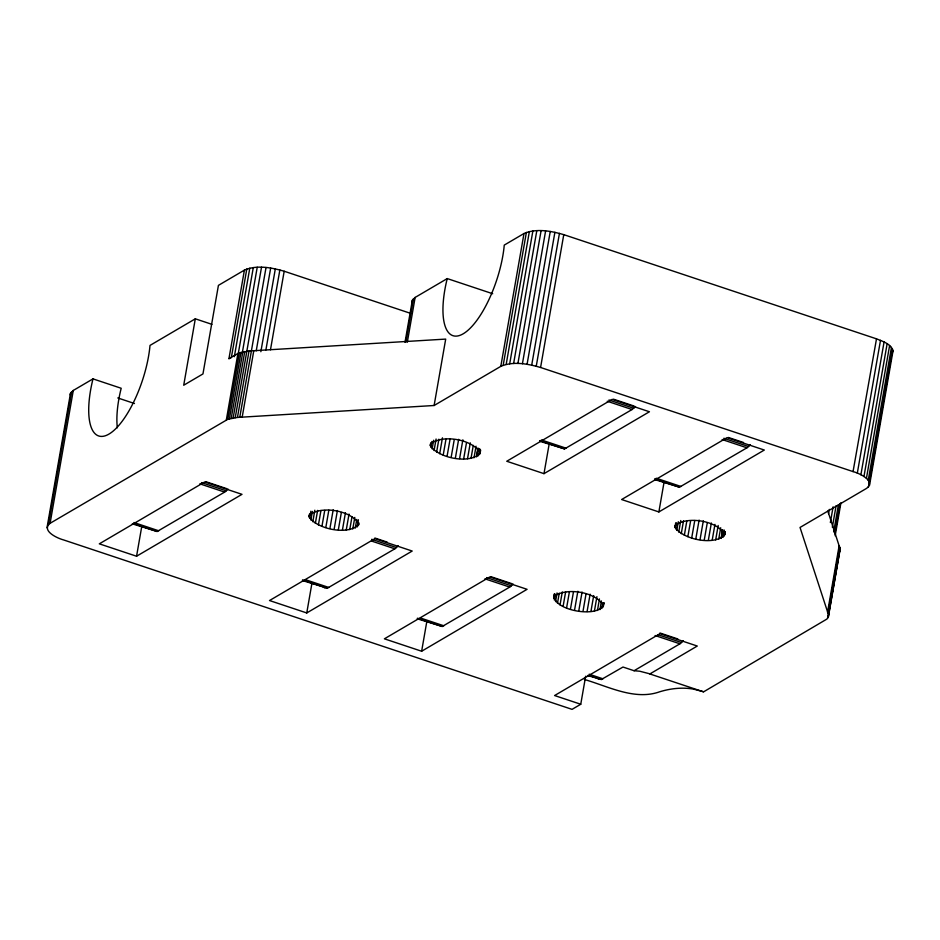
<?xml version="1.0" encoding="UTF-8"?>
<svg xmlns="http://www.w3.org/2000/svg" width="940" height="940" viewBox="0 0 940 940"><rect width="100%" height="100%" fill="white"/><g stroke="black" fill="none" stroke-linecap="round" stroke-linejoin="round"><path stroke-width="1.41" d="M584.445 679.502C607.945 686.247 634.664 700.758 659.727 691.769A444.785 161.022 -71.6 0 1 693.497 689.126L703.696 691.781L826.989 619.014L828.457 616.358L828.399 614.396L800.034 527.457L866.727 488.283C875.916 480.74 859.289 473.243 853.05 471.598L540.582 367.481C527.88 363.839 513.393 360.972 500.809 366.353L434.115 405.504L237.444 417.43L227.797 419.299L50.09 523.298C40.949 530.736 57.281 538.256 63.497 539.901L572.061 709.359L580.755 704.248L585.644 676.236M828.457 616.358L840.137 548.925L827.846 511.09M309.06 516.8L309.201 515.273C320.916 505.25 351.783 510.373 358.869 524.226C349.081 535.929 316.651 529.208 309.06 516.8L309.565 513.91M430.309 445.607L430.461 444.079C442.164 434.057 473.031 439.18 480.129 453.033C470.341 464.736 437.899 458.015 430.309 445.607L430.814 442.716M604.032 602.869C602.164 619.707 549.83 610.648 554.377 593.904M674.967 527.129L675.12 525.601C686.823 515.578 717.69 520.701 724.787 534.554C714.999 546.258 682.558 539.537 674.967 527.129L675.731 522.793M477.884 448.204L476.533 456.899L478.037 448.239M722.543 529.725L721.192 538.42L722.707 529.761M47 527.787L70.5 393.296L73.273 390.464L93.001 378.879L121.19 388.267L120.402 391.545A66.153 23.947 -71.6 0 0 117.336 427.794M48.351 524.626L71.534 391.792M50.09 523.298L73.273 390.464M136.559 556.233L241.991 494.334L204.755 481.926L99.323 543.837L136.559 556.233L141.599 527.364M211.947 324.347L195.309 318.813L183.723 385.224L202.958 373.932L218.421 285.372L244.412 270.109C256.996 264.728 271.495 267.595 284.186 271.237L410.745 313.408M246.797 269.005L231.346 357.564L228.949 358.669L244.412 270.109M234.33 356.707L249.782 268.159M226.34 419.898L237.926 353.487L239.383 352.888L249.03 351.008L445.701 339.093L434.115 405.504M238.337 353.264L253.295 267.559M227.797 419.299L239.383 352.888M229.43 418.782L241.016 352.359M242.273 352.958L257.231 267.254M231.216 418.323L242.814 351.901M233.155 417.947L244.753 351.525M235.235 417.642L261.52 267.23M237.444 417.43L249.03 351.008M239.759 417.289L266.032 267.5M242.167 417.243L253.765 350.82M256.221 350.902L270.673 268.053M260.862 351.713L275.326 268.875M265.903 349.927L279.862 269.945M270.473 349.786L284.186 271.237M309.624 518.41L310.882 511.196M310.893 520.09L312.397 511.419M312.82 521.759L314.829 510.209M315.358 523.38L317.626 510.385M318.425 524.908L320.951 510.467M306.757 612.951L412.19 551.04L374.954 538.632L269.522 600.543L306.757 612.951L312.045 582.624M321.95 526.306L324.723 510.42M325.816 527.516L328.836 510.185M329.916 528.515L333.195 509.75M334.135 529.279L337.401 510.514M338.341 529.772L341.361 512.453M342.43 529.995L345.45 512.664M346.261 529.925L349.034 514.051M349.751 529.584L352.018 516.589M352.782 528.962L354.803 517.411M355.273 528.092L356.789 519.432M357.153 526.988L358.41 519.773M358.363 525.683L358.869 522.804M404.987 342.348L412.355 300.26L415.128 297.44L447.252 278.581L492.701 293.726M405.833 342.078L413.389 298.755M407.314 342.195L415.128 297.44M430.873 447.217L431.883 441.447M432.142 448.897L433.657 440.226M434.069 450.565L436.089 439.015M436.606 452.187L438.874 439.191M439.685 453.714L442.458 437.829M443.198 455.113L445.971 439.227M447.064 456.323L450.096 438.992M451.165 457.322L454.185 440.002M421.637 651.232L527.07 589.321L489.846 576.913L384.401 638.824L421.637 651.232L426.924 620.905M455.383 458.086L458.661 439.309M459.589 458.579L462.868 439.814M463.679 458.802L466.452 442.916M467.521 458.732L470.294 442.858M471.011 458.391L473.278 445.396M474.042 457.768L476.039 446.218M478.401 455.794L479.67 448.58M479.612 454.49L480.375 450.166M480.129 453.033L480.634 450.143M500.809 366.353L523.991 233.52C536.576 228.138 551.063 231.005 563.765 234.648L876.503 338.846C882.601 341.361 891.132 343.781 893 350.973L869.5 485.451M503.194 365.249L526.377 232.415M506.178 364.391L529.361 231.557M509.691 363.804L532.874 230.97M513.628 363.498L536.811 230.664M517.917 363.474L541.099 230.641M522.428 363.745L545.611 230.911M527.07 364.297L550.253 231.463M531.711 365.12L554.894 232.286M536.258 366.189L559.441 233.355M540.582 367.481L563.765 234.648M543.99 473.654L649.423 411.755L612.187 399.347L506.754 461.258L543.99 473.654L549.03 444.785M553.719 598.322L554.471 593.986M554.283 599.943L555.293 594.162M555.552 601.612L557.056 592.94M557.479 603.28L559.241 593.175M560.017 604.902L562.285 591.906M563.095 606.429L565.61 591.989M566.609 607.827L569.381 591.942M570.474 609.038L573.494 591.718M574.575 610.036L577.853 591.272M578.793 610.8L582.072 592.036M583 611.294L586.019 593.974M587.089 611.517L590.109 594.186M590.931 611.458L593.704 595.572M594.409 611.106L596.935 596.665M597.452 610.483L599.462 598.933M599.943 609.614L601.447 600.954M601.811 608.509L602.822 602.74M603.057 607.123L603.809 602.787M658.87 511.936L764.302 450.037L727.078 437.629L621.634 499.528L658.87 511.936L664.157 481.621M675.531 528.75L676.542 522.969M676.8 530.418L678.316 521.747M678.727 532.087L680.748 520.537M681.265 533.709L683.533 520.713M684.343 535.236L686.858 520.795M687.857 536.634L690.63 520.748M691.723 537.845L694.754 520.525M695.823 538.843L699.102 520.079M700.042 539.607L703.32 520.842M704.248 540.101L707.28 522.781M708.337 540.324L711.357 522.993M712.179 540.265L714.952 524.379M715.669 539.913L718.184 525.472M718.701 539.29L720.698 527.751M723.072 537.316L724.329 530.101M724.282 536.023L725.034 531.688M724.787 534.554L725.292 531.664M828.551 513.675L829.292 509.386M830.361 522.558L833.11 506.848M832.346 527.234L836.083 505.814M833.674 531.934L838.409 504.804M834.814 533.767L840.055 503.77M835.167 535.753L840.959 502.677M827.517 612.328L839.115 545.87M828.058 613.374L839.667 546.904M827.682 618.168L828.187 615.277M828.399 614.396L840.008 547.926M828.175 617.286L840.137 548.925M857.315 473.161L880.498 340.327M860.887 474.794L884.07 341.96M863.954 476.545L887.137 343.711M866.433 478.366L889.616 345.532M868.266 480.211L891.449 347.377M868.466 486.967L869.218 482.631M869.394 482.044L892.589 349.21M853.05 471.598L876.503 338.846M70.183 394.941L70.5 393.296M412.037 301.916L412.355 300.26M893 350.973L891.649 354.133M93.001 378.879L92.214 382.145A66.153 23.947 -71.6 0 0 108.946 434.092A66.153 23.947 -71.6 0 0 149.707 348.387L150.012 345.415L195.309 318.813M447.252 278.581L446.453 281.847A66.153 23.947 -71.6 0 0 463.197 333.794A66.153 23.947 -71.6 0 0 503.957 248.089L504.251 245.105L523.991 233.52M840.066 549.888L839.291 551.71M553.871 596.794C565.574 586.772 596.442 591.894 603.539 605.748M132.305 523.839L157.133 531.488L224.637 492.102L228.079 489.106M302.421 580.52L327.332 588.205L394.835 548.819L398.278 545.811M539.654 441.236L564.564 448.909L632.068 409.523L635.511 406.527M417.313 618.802L442.223 626.486L509.715 587.089L513.17 584.093M654.545 479.518L679.456 487.19L746.948 447.804L750.402 444.808M587.488 675.508L601.341 679.502L622.985 667.036L634.065 670.725L679.914 643.806L683.368 640.81M228.949 358.669L237.926 353.487M634.065 670.725L639.776 671.231L649.986 673.886L697.269 646.039L660.045 633.63L554.6 695.541L580.755 704.248M613.456 399.171L634.136 406.068M728.336 437.453L743.505 442.505M608.944 400.005L633.76 408.277M723.823 438.287L748.651 446.559M607.252 401.251L632.068 409.523M722.132 439.532L746.948 447.804M541.346 439.944L566.174 448.216M656.238 478.225L681.053 486.497M539.748 440.637L564.564 448.909M654.628 478.918L679.456 487.19M117.782 397.949L134.467 403.507M206.025 481.75L226.704 488.647M374.837 538.009L387.257 542.145M491.103 576.749L511.783 583.634M659.927 632.996L677.846 638.965M201.513 482.596L226.329 490.856M371.711 539.302L396.527 547.573M486.591 577.583L511.419 585.855M658.176 634.759L681.618 642.561M199.821 483.83L224.637 492.102M371.394 541.005L394.835 548.819M484.899 578.829L509.715 587.089M655.098 635.534L679.914 643.806M649.775 673.921L703.484 691.828M133.915 522.523L158.743 530.795M305.5 579.698L328.941 587.5M420.38 617.98L443.821 625.782M589.18 674.215L602.939 678.809M133.692 523.674L157.133 531.488M302.515 579.933L327.332 588.205M417.395 618.215L442.223 626.486M588.945 675.378L601.341 679.502M597.476 678.21L598.569 679.197M323.478 586.913L324.57 587.899"/></g></svg>
